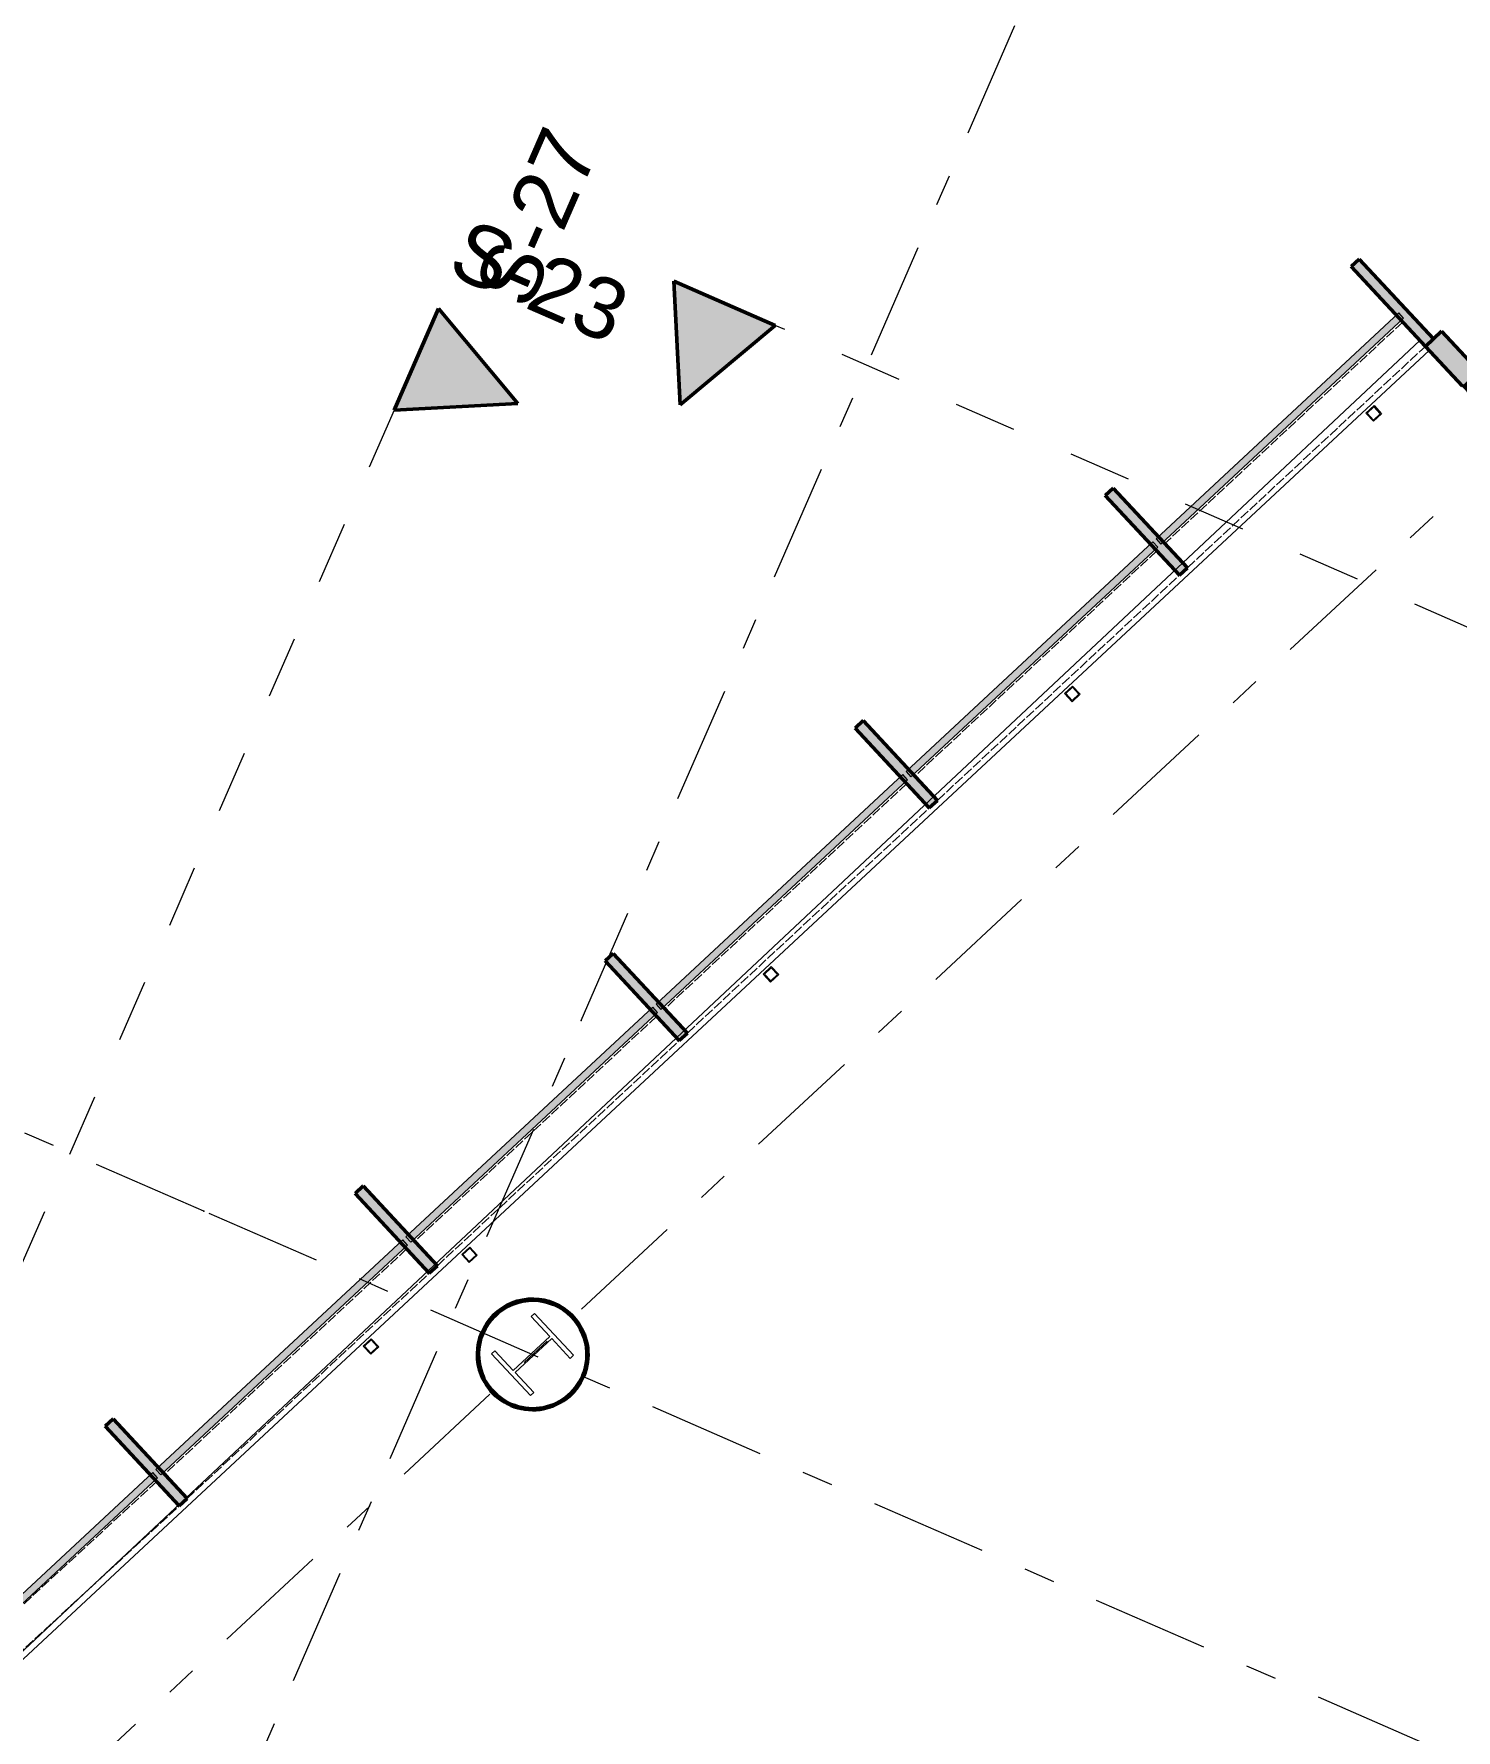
# Model space of a CAD drawing. Header units: millimetres. Extents: x -50172 to 90294, y -80883 to 25069.
# Drawn here: x -17419 to -10995, y -17139 to -9476 of the extents above; entities that cross this region are included whole.
import ezdxf
from ezdxf.enums import TextEntityAlignment as Align

# ---------------------------------------------------------------- set-up
doc = ezdxf.new("R2010")
doc.units = ezdxf.units.MM
doc.header["$MEASUREMENT"] = 0
for name, pattern in [('Dashed', [564.444447, 282.222223, -282.222223]), ('Double Dashed', [1093.611073, 529.166651, -211.666656, 141.111112, -211.666656]), ('Hidden Line', [55, 45, -10])]:
    doc.linetypes.add(name, pattern=pattern)
for name, color, linetype in [('A-25-M_Wall_Int', 7, 'Continuous'), ('A-95-MC_Marker_Section_P2.Marker', 7, 'Continuous'), ('COLUMN.IFC Import', 7, 'Continuous'), ('New_A-15-MG_Structural_Grid_Phase_2', 7, 'Continuous'), ('New_A-20-M_Floor_Slab', 7, 'Continuous'), ('New_A-25-M_Curtain_Wall', 7, 'Continuous'), ('New_A-25-M_Wall_Ext', 7, 'Continuous'), ('New_A-35-M_FFE-Zone', 7, 'Continuous')]:
    doc.layers.add(name, color=color, linetype=linetype)
for name, color, linetype, lineweight, true_color in [('A-25-M_Wall_Int_Pen_No__107', 7, 'Continuous', 15, 0xa6a6a6), ('A-25-M_Wall_Int_Pen_No__27', 7, 'Continuous', 50, 0x2a2a2a), ('A-95-MC_Marker_Section_P2.Marker_Pen_No__25', 7, 'Continuous', 50, 0x2a2a2a), ('New_A-15-MG_Structural_Grid_Phase_2_Pen_No__222', 7, 'Continuous', 13, 0x65af33), ('New_A-25-M_Curtain_Wall_Pen_No__144', 7, 'Continuous', 0, 0xc8c8c8), ('New_A-25-M_Curtain_Wall_Pen_No__165', 7, 'Continuous', 0, 0x006060), ('New_A-25-M_Curtain_Wall_Pen_No__27', 7, 'Continuous', 50, 0x2a2a2a), ('New_A-25-M_Wall_Ext_Pen_No__107', 7, 'Continuous', 15, 0xa6a6a6), ('New_A-25-M_Wall_Ext_Pen_No__27', 7, 'Continuous', 50, 0x2a2a2a), ('New_A-35-M_FFE-Zone_Pen_No__74', 7, 'Continuous', 20, 0x606060)]:
    doc.layers.add(name, color=color, linetype=linetype, lineweight=lineweight, true_color=true_color)
for name, color, linetype, lineweight in [('A-95-MC_Marker_Section_P2.Marker_Pen_No__1', 7, 'Continuous', 13), ('A-95-MC_Marker_Section_P2.Marker_Pen_No__6', 7, 'Continuous', 35), ('COLUMN.IFC Import_Pen_No__2', 8, 'Continuous', 15), ('New_A-20-M_Floor_Slab_Pen_No__89', 8, 'Continuous', 20), ('New_A-25-M_Curtain_Wall_Pen_No__1', 7, 'Continuous', 13), ('New_A-25-M_Curtain_Wall_Pen_No__87', 8, 'Continuous', 20), ('New_A-25-M_Wall_Ext_Pen_No__1', 7, 'Continuous', 13), ('New_ArchiCAD Zone Stamps_Pen_No__9', 7, 'Continuous', 13)]:
    doc.layers.add(name, color=color, linetype=linetype, lineweight=lineweight)
doc.styles.add('GENERATED_STYLE_1', font='')
doc.styles.add('GENERATED_STYLE_3', font='')
doc.styles.add('GENERATED_STYLE_4', font='')
doc.styles.get('GENERATED_STYLE_1').set_extended_font_data('Arial', bold=True)
doc.styles.get('GENERATED_STYLE_3').set_extended_font_data('Arial')
doc.styles.get('GENERATED_STYLE_4').set_extended_font_data('Swis721 BT')
pattern_1 = [(60, (0, 0), (-43.30127, 25), []), (120, (0, 0), (43.30127, 25), [])]

# ---------------------------------------------------------------- blocks, each defined once
blk = doc.blocks.new('Research space 1_INB 1103_14_1', base_point=(-6557.3, -12752.9))
at = {"layer": 'New_A-35-M_FFE-Zone_Pen_No__74', "linetype": 'Continuous'}
for p, q in [((-11158.6, -10860.4), (-17856, -17143.2)), ((-10737.5, -11312.9), (-11158.6, -10860.4))]:
    blk.add_line(p, q, dxfattribs=at)
at = {"layer": 'New_ArchiCAD Zone Stamps_Pen_No__9'}
for tag, height, style, p in [('ROOM_NAME', 250, 'GENERATED_STYLE_1', (-9054.2, -14911.9)), ('zoneNameLine2', 250, 'GENERATED_STYLE_1', (-9242.6, -15344.1)), ('ROOM_NUMBER', 200, 'GENERATED_STYLE_3', (-9431.1, -15764.8)), ('measuredAreaCode', 200, 'GENERATED_STYLE_3', (-9588.1, -16124.9)), ('DUMMY_649', 200, 'GENERATED_STYLE_3', (-9280.7, -16258.9)), ('DUMMY_650', 200, 'GENERATED_STYLE_3', (-8670.2, -16525.1)), ('DUMMY_651', 133.3, 'GENERATED_STYLE_3', (-8390.9, -16631.7))]:
    blk.add_attdef(tag, text='', height=height, rotation=336.44041, dxfattribs=dict(at, style=style)).set_placement(p, align=Align.TOP_LEFT)
blk = doc.blocks.new('Slab_60_1', base_point=(-21326.2, -27554.7))
at = {"layer": 'New_A-20-M_Floor_Slab_Pen_No__89', "linetype": 'Continuous', "flags": 128}
blk.add_lwpolyline([(10989.4, -26693.5), (18941.3, -8457.3), (9986.1, -4552.4), (6045.4, -2834.1), (6178.2, -2529.5), (1092.7, -312), (-3008.3, -4128.2), (-3008.3, -4128.2), (-10733.6, -11317.1), (-11116.4, -10905.7), (-17838.9, -17161.5), (-17127.6, -17925.9), (-21326.2, -27554.7)], dxfattribs=at)
blk = doc.blocks.new('Curtain Wall_20_1')
at = {"layer": 'New_A-25-M_Curtain_Wall_Pen_No__144', "linetype": 'Continuous'}
for points in [[(-11432, -10493.2), (-11468.6, -10527.2), (-11133.5, -10887.4), (-11096.9, -10853.3)], [(-12579.9, -11561.3), (-12244.7, -11921.5), (-12208.1, -11887.5), (-12543.3, -11527.3)], [(-13709.5, -12612.5), (-13374.3, -12972.7), (-13337.7, -12938.6), (-13672.9, -12578.4)], [(-14839, -13663.7), (-14503.9, -14023.8), (-14467.3, -13989.8), (-14802.4, -13629.6)], [(-15968.6, -14714.8), (-15633.4, -15075), (-15596.8, -15040.9), (-15932, -14680.7)], [(-17098.2, -15766), (-16763, -16126.1), (-16726.4, -16092.1), (-17061.6, -15731.9)]]:
    blk.add_hatch(color=256, dxfattribs=at).paths.add_polyline_path(points)
at = {"layer": 'New_A-25-M_Curtain_Wall_Pen_No__165', "linetype": 'Continuous', "lineweight": 0, "true_color": 0x001818}
for points in [[(-11253.3, -10736.6), (-12349.9, -11757.1), (-12328.1, -11780.6), (-11231.5, -10760.1)], [(-13457.7, -12831.7), (-12342.7, -11794.2), (-12364.5, -11770.7), (-13479.5, -12808.3)], [(-14587.2, -13882.9), (-13472.3, -12845.3), (-13494.1, -12821.9), (-14609, -13859.4)], [(-15716.8, -14934), (-14601.9, -13896.5), (-14623.7, -13873.1), (-15738.6, -14910.6)], [(-16846.4, -15985.2), (-15731.4, -14947.6), (-15753.2, -14924.2), (-16868.2, -15961.7)], [(-17975.9, -17036.3), (-16861, -15998.8), (-16882.8, -15975.4), (-17997.7, -17012.9)]]:
    blk.add_hatch(color=168, dxfattribs=at).paths.add_polyline_path(points)
at = {"layer": 'New_A-25-M_Curtain_Wall_Pen_No__1', "linetype": 'Continuous'}
for p, q in [((-11253.3, -10736.6), (-12349.9, -11757.1)), ((-12328.1, -11780.6), (-11231.5, -10760.1)), ((-11231.5, -10760.1), (-11253.3, -10736.6)), ((-12364.5, -11770.7), (-13479.5, -12808.3)), ((-13457.7, -12831.7), (-12342.7, -11794.2)), ((-12342.7, -11794.2), (-12364.5, -11770.7)), ((-12349.9, -11757.1), (-12328.1, -11780.6)), ((-13494.1, -12821.9), (-14609, -13859.4)), ((-14587.2, -13882.9), (-13472.3, -12845.3)), ((-13472.3, -12845.3), (-13494.1, -12821.9)), ((-13479.5, -12808.3), (-13457.7, -12831.7)), ((-14609, -13859.4), (-14587.2, -13882.9)), ((-14623.7, -13873.1), (-15738.6, -14910.6)), ((-15716.8, -14934), (-14601.9, -13896.5)), ((-14601.9, -13896.5), (-14623.7, -13873.1)), ((-15753.2, -14924.2), (-16868.2, -15961.7)), ((-15731.4, -14947.6), (-15753.2, -14924.2)), ((-15738.6, -14910.6), (-15716.8, -14934)), ((-16846.4, -15985.2), (-15731.4, -14947.6)), ((-16882.8, -15975.4), (-17997.7, -17012.9)), ((-17975.9, -17036.3), (-16861, -15998.8)), ((-16861, -15998.8), (-16882.8, -15975.4)), ((-16868.2, -15961.7), (-16846.4, -15985.2))]:
    blk.add_line(p, q, dxfattribs=at)
at = {"layer": 'New_A-25-M_Curtain_Wall_Pen_No__27', "linetype": 'Continuous'}
for p, q in [((-11432, -10493.2), (-11468.6, -10527.2)), ((-11096.9, -10853.3), (-11432, -10493.2)), ((-11468.6, -10527.2), (-11133.5, -10887.4)), ((-11133.5, -10887.4), (-11096.9, -10853.3)), ((-12543.3, -11527.3), (-12579.9, -11561.3)), ((-12579.9, -11561.3), (-12244.7, -11921.5)), ((-12208.1, -11887.5), (-12543.3, -11527.3)), ((-12244.7, -11921.5), (-12208.1, -11887.5)), ((-13672.9, -12578.4), (-13709.5, -12612.5)), ((-13709.5, -12612.5), (-13374.3, -12972.7)), ((-13337.7, -12938.6), (-13672.9, -12578.4)), ((-13374.3, -12972.7), (-13337.7, -12938.6)), ((-14802.4, -13629.6), (-14839, -13663.7)), ((-14467.3, -13989.8), (-14802.4, -13629.6)), ((-14839, -13663.7), (-14503.9, -14023.8)), ((-14503.9, -14023.8), (-14467.3, -13989.8)), ((-15932, -14680.7), (-15968.6, -14714.8)), ((-15596.8, -15040.9), (-15932, -14680.7)), ((-15968.6, -14714.8), (-15633.4, -15075)), ((-15633.4, -15075), (-15596.8, -15040.9)), ((-17061.6, -15731.9), (-17098.2, -15766)), ((-17098.2, -15766), (-16763, -16126.1)), ((-16726.4, -16092.1), (-17061.6, -15731.9)), ((-16763, -16126.1), (-16726.4, -16092.1))]:
    blk.add_line(p, q, dxfattribs=at)
blk = doc.blocks.new('Wall_144_1', base_point=(-10892.5, -10999.6))
at = {"layer": 'New_A-25-M_Wall_Ext_Pen_No__107', "linetype": 'Continuous', "lineweight": 0, "true_color": 0x535353}
for points in [[(-10892.5, -10999.6), (-11060.3, -10819.3), (-11133.5, -10887.4), (-10965.7, -11067.7)], [(-10812.5, -11160), (-10813.4, -11158.2), (-10849.9, -11192.1), (-10848.5, -11193.6)], [(-10741.7, -11301.9), (-10742.7, -11300), (-10746.3, -11303.4), (-10745, -11304.9)]]:
    blk.add_hatch(color=251, dxfattribs=at).paths.add_polyline_path(points)
at = {"layer": 'New_A-25-M_Wall_Ext_Pen_No__107', "linetype": 'Continuous'}
blk.add_hatch(color=256, dxfattribs=at).paths.add_polyline_path([(-10892.5, -10999.6), (-10965.7, -11067.7), (-10947.3, -11087.4), (-10879.9, -11024.7)])
h = blk.add_hatch(dxfattribs=at)
h.set_pattern_fill('Batt_Insulation_0001', color=256, style=0, pattern_type=2)
h.set_pattern_definition(pattern_1)
h.paths.add_polyline_path([(-10868.3, -11048.1), (-10879.9, -11024.7), (-10947.3, -11087.4), (-10930.3, -11105.7)])
h = blk.add_hatch(dxfattribs=at)
h.set_pattern_fill('Batt_Insulation_0001', color=256, style=0, pattern_type=2)
h.set_pattern_definition(pattern_1)
h.paths.add_polyline_path([(-10821.8, -11141.4), (-10868.3, -11048.1), (-10930.3, -11105.7), (-10862.2, -11179)])
h = blk.add_hatch(dxfattribs=at)
h.set_pattern_fill('Plywood_0001', color=256, style=0, pattern_type=2)
h.set_pattern_definition([(0, (0, 0), (0, 200), [])])
h.paths.add_polyline_path([(-10813.4, -11158.2), (-10821.8, -11141.4), (-10862.2, -11179), (-10849.9, -11192.1)])
h = blk.add_hatch(dxfattribs=at)
h.set_pattern_fill('Plaster_0001', color=256, style=0, pattern_type=2)
h.set_pattern_definition([(222.9404, (0, 0), (-117.9937, 126.797), [0, -100]), (222.9404, (22.4, -97.46), (-117.9937, 126.797), [0, -100])])
h.paths.add_polyline_path([(-10741.7, -11301.9), (-10745, -11304.9), (-10734.8, -11315.9)])
at = {"layer": 'New_A-25-M_Wall_Ext_Pen_No__1', "linetype": 'Continuous'}
for p, q in [((-10892.5, -10999.6), (-10965.7, -11067.7)), ((-10879.9, -11024.7), (-10947.3, -11087.4)), ((-10868.3, -11048.1), (-10930.3, -11105.7)), ((-10821.8, -11141.4), (-10862.2, -11179)), ((-10813.4, -11158.2), (-10849.9, -11192.1)), ((-10812.5, -11160), (-10848.5, -11193.6)), ((-10742.7, -11300), (-10746.3, -11303.4)), ((-10741.7, -11301.9), (-10745, -11304.9))]:
    blk.add_line(p, q, dxfattribs=at)
at = {"layer": 'New_A-25-M_Wall_Ext_Pen_No__1', "linetype": 'Continuous', "flags": 128}
for points in [[(-10947.3, -11087.4), (-10965.7, -11067.7)], [(-10930.3, -11105.7), (-10947.3, -11087.4)], [(-10862.2, -11179), (-10930.3, -11105.7)], [(-10849.9, -11192.1), (-10862.2, -11179)], [(-10848.5, -11193.6), (-10849.9, -11192.1)], [(-10746.3, -11303.4), (-10848.5, -11193.6)], [(-10745, -11304.9), (-10746.3, -11303.4)], [(-10734.8, -11315.9), (-10745, -11304.9)]]:
    blk.add_lwpolyline(points, dxfattribs=at)
at = {"layer": 'New_A-25-M_Wall_Ext_Pen_No__27', "linetype": 'Continuous', "flags": 128}
for points in [[(-11133.5, -10887.4), (-11060.3, -10819.3)], [(-10892.5, -10999.6), (-11060.3, -10819.3)], [(-11133.5, -10887.4), (-10965.7, -11067.7)]]:
    blk.add_lwpolyline(points, dxfattribs=at)
blk = doc.blocks.new('Wall_152_1', base_point=(-11133.5, -10887.4))
at = {"layer": 'New_A-25-M_Curtain_Wall_Pen_No__87', "linetype": 'Hidden Line', "flags": 128}
for points in [[(-11235.6, -10777.6), (-12310.3, -11777.7)], [(-11133.5, -10887.4), (-11235.6, -10777.6)], [(-12208.1, -11887.5), (-11133.5, -10887.4)], [(-12310.3, -11777.7), (-12208.1, -11887.5)]]:
    blk.add_lwpolyline(points, dxfattribs=at)
blk = doc.blocks.new('Wall_153_1', base_point=(-12244.7, -11921.5))
at = {"layer": 'New_A-25-M_Curtain_Wall_Pen_No__87', "linetype": 'Hidden Line', "flags": 128}
for points in [[(-12346.9, -11811.7), (-13439.9, -12828.8)], [(-12244.7, -11921.5), (-12346.9, -11811.7)], [(-13337.7, -12938.6), (-12244.7, -11921.5)], [(-13439.9, -12828.8), (-13337.7, -12938.6)]]:
    blk.add_lwpolyline(points, dxfattribs=at)
blk = doc.blocks.new('Wall_154_1', base_point=(-13374.3, -12972.7))
at = {"layer": 'New_A-25-M_Curtain_Wall_Pen_No__87', "linetype": 'Hidden Line', "flags": 128}
for points in [[(-13476.5, -12862.9), (-14569.4, -13880)], [(-13374.3, -12972.7), (-13476.5, -12862.9)], [(-14467.3, -13989.8), (-13374.3, -12972.7)], [(-14569.4, -13880), (-14467.3, -13989.8)]]:
    blk.add_lwpolyline(points, dxfattribs=at)
blk = doc.blocks.new('Wall_155_1', base_point=(-14503.9, -14023.8))
at = {"layer": 'New_A-25-M_Curtain_Wall_Pen_No__87', "linetype": 'Hidden Line', "flags": 128}
for points in [[(-14606, -13914), (-15699, -14931.1)], [(-14503.9, -14023.8), (-14606, -13914)], [(-15596.8, -15040.9), (-14503.9, -14023.8)], [(-15699, -14931.1), (-15596.8, -15040.9)]]:
    blk.add_lwpolyline(points, dxfattribs=at)
blk = doc.blocks.new('Wall_156_1', base_point=(-16763, -16126.1))
at = {"layer": 'New_A-25-M_Curtain_Wall_Pen_No__87', "linetype": 'Hidden Line', "flags": 128}
for points in [[(-16864.6, -16015.8), (-17962.1, -17026.6)], [(-16763, -16126.1), (-16864.6, -16015.8)], [(-17860.5, -17137), (-16763, -16126.1)], [(-17962.1, -17026.6), (-17860.5, -17137)]]:
    blk.add_lwpolyline(points, dxfattribs=at)
blk = doc.blocks.new('Wall_164_1', base_point=(-15633.4, -15075))
at = {"layer": 'New_A-25-M_Curtain_Wall_Pen_No__87', "linetype": 'Hidden Line', "flags": 128}
for points in [[(-15735.6, -14965.2), (-16828.6, -15982.3)], [(-15633.4, -15075), (-15735.6, -14965.2)], [(-16726.4, -16092.1), (-15633.4, -15075)], [(-16828.6, -15982.3), (-16726.4, -16092.1)]]:
    blk.add_lwpolyline(points, dxfattribs=at)
blk = doc.blocks.new('Wall_313_1', base_point=(-14934.3, -15347.8))
at = {"layer": 'A-25-M_Wall_Int_Pen_No__107', "linetype": 'Continuous', "lineweight": 0, "true_color": 0x535353}
blk.add_hatch(color=251, dxfattribs=at).paths.add_polyline_path([(-14934.3, -15347.8, 1), (-15397.6, -15535.8), (-15393, -15533.9, -1), (-14938.9, -15349.7)])
at = {"layer": 'A-25-M_Wall_Int_Pen_No__27', "linetype": 'Continuous'}
for radius in [250, 245]:
    blk.add_arc((-15165.9, -15441.8), radius, 22.08959, 202.08959, dxfattribs=at)
blk = doc.blocks.new('Wall_314_1', base_point=(-15397.6, -15535.8))
at = {"layer": 'A-25-M_Wall_Int_Pen_No__107', "linetype": 'Continuous', "lineweight": 0, "true_color": 0x535353}
blk.add_hatch(color=251, dxfattribs=at).paths.add_polyline_path([(-15397.6, -15535.8, 1), (-14934.3, -15347.8), (-14938.9, -15349.7, -1), (-15393, -15533.9)])
at = {"layer": 'A-25-M_Wall_Int_Pen_No__27', "linetype": 'Continuous'}
for radius in [250, 245]:
    blk.add_arc((-15165.9, -15441.8), radius, 202.08959, 22.08959, dxfattribs=at)
blk = doc.blocks.new('Standard grid marker_23')
at = {"layer": 'New_A-15-MG_Structural_Grid_Phase_2_Pen_No__222', "linetype": 'Double Dashed'}
blk.add_line((2642.7, 0), (48997.9, 0), dxfattribs=at)
at = {"layer": 'New_A-15-MG_Structural_Grid_Phase_2_Pen_No__222', "style": 'GENERATED_STYLE_4'}
blk.add_attdef('AC_MarkerText_1', text='', height=350, rotation=113.5, dxfattribs=at).set_placement((-500, -1294.1), align=Align.MIDDLE_CENTER)
blk = doc.blocks.new('Discrete Accessory 72')
at = {"layer": 'COLUMN.IFC Import_Pen_No__2', "linetype": 'Continuous'}
for p, q in [((-25, 25), (25, 25)), ((-25, -25), (-25, 25)), ((-21, 21), (-21, -21)), ((21, 21), (-21, 21)), ((21, -21), (21, 21)), ((25, 25), (25, -25)), ((25, -25), (-25, -25)), ((-21, -21), (21, -21))]:
    blk.add_line(p, q, dxfattribs=at)
blk = doc.blocks.new('Discrete Accessory 73')
at = {"layer": 'COLUMN.IFC Import_Pen_No__2', "linetype": 'Continuous'}
for p, q in [((-25, 25), (25, 25)), ((-25, -25), (-25, 25)), ((-21, 21), (-21, -21)), ((21, 21), (-21, 21)), ((21, -21), (21, 21)), ((25, 25), (25, -25)), ((25, -25), (-25, -25)), ((-21, -21), (21, -21))]:
    blk.add_line(p, q, dxfattribs=at)
blk = doc.blocks.new('Discrete Accessory 74')
at = {"layer": 'COLUMN.IFC Import_Pen_No__2', "linetype": 'Continuous'}
for p, q in [((-25, 25), (25, 25)), ((-25, -25), (-25, 25)), ((-21, 21), (-21, -21)), ((21, 21), (-21, 21)), ((21, -21), (21, 21)), ((25, 25), (25, -25)), ((25, -25), (-25, -25)), ((-21, -21), (21, -21))]:
    blk.add_line(p, q, dxfattribs=at)
blk = doc.blocks.new('Discrete Accessory 75')
at = {"layer": 'COLUMN.IFC Import_Pen_No__2', "linetype": 'Continuous'}
for p, q in [((-25, 25), (25, 25)), ((-25, -25), (-25, 25)), ((-21, 21), (-21, -21)), ((21, 21), (-21, 21)), ((21, -21), (21, 21)), ((25, 25), (25, -25)), ((25, -25), (-25, -25)), ((-21, -21), (21, -21))]:
    blk.add_line(p, q, dxfattribs=at)
blk = doc.blocks.new('Discrete Accessory 329')
at = {"layer": 'COLUMN.IFC Import_Pen_No__2', "linetype": 'Continuous'}
for p, q in [((-25, 25), (25, 25)), ((-25, -25), (-25, 25)), ((-21, 21), (-21, -21)), ((21, 21), (-21, 21)), ((21, -21), (21, 21)), ((25, 25), (25, -25)), ((25, -25), (-25, -25)), ((-21, -21), (21, -21))]:
    blk.add_line(p, q, dxfattribs=at)
blk = doc.blocks.new('Column 179')
at = {"layer": 'COLUMN.IFC Import_Pen_No__2', "linetype": 'Continuous'}
for p, q in [((-129.4, 133.35), (129.4, 133.35)), ((-129.4, 112.85), (-129.4, 133.35)), ((-6.4, 112.85), (-129.4, 112.85)), ((-6.4, -112.85), (-6.4, 112.85)), ((6.4, 112.85), (6.4, -112.85)), ((129.4, 112.85), (6.4, 112.85)), ((129.4, 133.35), (129.4, 112.85)), ((-129.4, -112.85), (-6.4, -112.85)), ((-129.4, -133.35), (-129.4, -112.85)), ((129.4, -133.35), (-129.4, -133.35)), ((6.4, -112.85), (129.4, -112.85)), ((129.4, -112.85), (129.4, -133.35))]:
    blk.add_line(p, q, dxfattribs=at)
blk = doc.blocks.new('Standard grid marker_39')
at = {"layer": 'New_A-15-MG_Structural_Grid_Phase_2_Pen_No__222', "linetype": 'Double Dashed'}
for p, q in [((1000, 0), (47486.2, 0)), ((47486.2, 0), (48486.2, 0))]:
    blk.add_line(p, q, dxfattribs=at)
blk.add_point((47486.2, 0), dxfattribs=at)
blk.add_point((47486.2, 0), dxfattribs=at)
at = {"layer": 'New_A-15-MG_Structural_Grid_Phase_2_Pen_No__222', "style": 'GENERATED_STYLE_4'}
for tag, p in [('AC_MarkerText_1_0', (-500, 43.3)), ('AC_MarkerText_1_1', (48986.2, 43.3))]:
    blk.add_attdef(tag, text='', height=350, rotation=180, dxfattribs=at).set_placement(p, align=Align.MIDDLE_CENTER)
blk = doc.blocks.new('Standard grid marker_40')
at = {"layer": 'New_A-15-MG_Structural_Grid_Phase_2_Pen_No__222', "linetype": 'Double Dashed'}
for p, q in [((18746, 0), (39496.4, 0)), ((39496.4, 0), (58242.4, 0))]:
    blk.add_line(p, q, dxfattribs=at)
blk.add_point((39496.4, 0), dxfattribs=at)
blk.add_point((39496.4, 0), dxfattribs=at)
at = {"layer": 'New_A-15-MG_Structural_Grid_Phase_2_Pen_No__222', "style": 'GENERATED_STYLE_4'}
for tag, p in [('AC_MarkerText_1_0', (-500, 41.2)), ('AC_MarkerText_1_1', (58742.4, 41.2))]:
    blk.add_attdef(tag, text='', height=350, rotation=270, dxfattribs=at).set_placement(p, align=Align.MIDDLE_CENTER)
blk = doc.blocks.new('Cutting Plane_3_1', base_point=(15693.3, -23770.8))
at = {"layer": 'A-95-MC_Marker_Section_P2.Marker_Pen_No__25', "linetype": 'Continuous'}
blk.add_hatch(color=256, dxfattribs=at).paths.add_polyline_path([(-14528.5, -10592.7), (-14070.1, -10792.5), (-14499.2, -11150.9)])
at = {"layer": 'A-95-MC_Marker_Section_P2.Marker_Pen_No__1', "linetype": 'Dashed'}
blk.add_line((15464.1, -23670.9), (-14070.1, -10792.5), dxfattribs=at)
at = {"layer": 'A-95-MC_Marker_Section_P2.Marker_Pen_No__25', "linetype": 'Continuous'}
for p, q in [((-14499.2, -11150.9), (-14528.5, -10592.7)), ((-14528.5, -10592.7), (-14070.1, -10792.5)), ((-14070.1, -10792.5), (-14499.2, -11150.9))]:
    blk.add_line(p, q, dxfattribs=at)
at = {"layer": 'A-95-MC_Marker_Section_P2.Marker_Pen_No__6', "insert": (-14819.1, -10883.9), "char_height": 275, "attachment_point": 9, "rotation": 336.44041, "style": 'GENERATED_STYLE_4'}
blk.add_mtext('\\A1;{\\fSwis721 BT|b0|i0|c0|p34;S-23}', dxfattribs=at)
blk = doc.blocks.new('Cutting Plane_7_1', base_point=(-15692.4, -10945.9))
at = {"layer": 'A-95-MC_Marker_Section_P2.Marker_Pen_No__25', "linetype": 'Continuous'}
blk.add_hatch(color=256, dxfattribs=at).paths.add_polyline_path([(-15592.4, -10716.7), (-15792.3, -11175), (-15234, -11145.7)])
at = {"layer": 'A-95-MC_Marker_Section_P2.Marker_Pen_No__1', "linetype": 'Dashed'}
blk.add_line((-15792.3, -11175), (-22371.9, -26264.1), dxfattribs=at)
at = {"layer": 'A-95-MC_Marker_Section_P2.Marker_Pen_No__25', "linetype": 'Continuous'}
for p, q in [((-15592.4, -10716.7), (-15792.3, -11175)), ((-15234, -11145.7), (-15592.4, -10716.7)), ((-15792.3, -11175), (-15234, -11145.7))]:
    blk.add_line(p, q, dxfattribs=at)
at = {"layer": 'A-95-MC_Marker_Section_P2.Marker_Pen_No__6', "insert": (-15181.3, -10732.3), "char_height": 275, "attachment_point": 7, "rotation": 66.44041, "style": 'GENERATED_STYLE_4'}
blk.add_mtext('\\A1;{\\fSwis721 BT|b0|i0|c0|p34;S-27}', dxfattribs=at)

msp = doc.modelspace()

# ---------------------------------------------------------------- block references
at = {"layer": 'A-25-M_Wall_Int', "color": 250, "lineweight": 50, "true_color": 0x2a2a2a}
for name, p in [('Wall_313_1', (-14934.3, -15347.8)), ('Wall_314_1', (-15397.6, -15535.8))]:
    msp.add_blockref(name, p, dxfattribs=at)
at = {"layer": 'A-95-MC_Marker_Section_P2.Marker'}
for name, p in [('Cutting Plane_7_1', (-15692.4, -10945.9)), ('Cutting Plane_3_1', (15693.3, -23770.8))]:
    msp.add_blockref(name, p, dxfattribs=at)
at = {"layer": 'COLUMN.IFC Import', "linetype": 'Continuous', "zscale": 1000}
for name, p, rotation in [('Discrete Accessory 72', (-11366.7, -11190.4), 222.940410901894), ('Discrete Accessory 73', (-12728.3, -12457.5), 222.940410901894), ('Discrete Accessory 74', (-14090, -13724.6), 222.940410901894), ('Discrete Accessory 75', (-15451.6, -14991.7), 222.940410901894), ('Column 179', (-15167, -15442.1), 313.1204115703727), ('Discrete Accessory 329', (-15896.7, -15405.8), 222.940410901894)]:
    msp.add_blockref(name, p, dxfattribs=dict(at, rotation=rotation))
at = {"layer": 'New_A-15-MG_Structural_Grid_Phase_2', "color": 8, "linetype": 'Continuous', "lineweight": 15, "zscale": 1000}
for name, p, rotation in [('Standard grid marker_40', (-30734.1, -50137), 66.44041158399293), ('Standard grid marker_23', (3387.7, 1823.7), 222.9404146370858), ('Standard grid marker_39', (26876.4, -33774.9), 156.4404115839929)]:
    msp.add_blockref(name, p, dxfattribs=dict(at, rotation=rotation))
at = {"layer": 'New_A-20-M_Floor_Slab', "color": 8, "linetype": 'Continuous', "lineweight": 20}
msp.add_blockref('Slab_60_1', (-21326.2, -27554.7), dxfattribs=at)
at = {"layer": 'New_A-25-M_Curtain_Wall', "linetype": 'Continuous', "lineweight": 0}
msp.add_blockref('Curtain Wall_20_1', (0, 0), dxfattribs=at)
at = {"layer": 'New_A-25-M_Curtain_Wall', "color": 250, "lineweight": 50, "true_color": 0x2a2a2a}
for name, p in [('Wall_152_1', (-11133.5, -10887.4)), ('Wall_153_1', (-12244.7, -11921.5)), ('Wall_154_1', (-13374.3, -12972.7)), ('Wall_155_1', (-14503.9, -14023.8)), ('Wall_164_1', (-15633.4, -15075)), ('Wall_156_1', (-16763, -16126.1))]:
    msp.add_blockref(name, p, dxfattribs=at)
at = {"layer": 'New_A-25-M_Wall_Ext', "color": 250, "lineweight": 50, "true_color": 0x2a2a2a}
msp.add_blockref('Wall_144_1', (-10892.5, -10999.6), dxfattribs=at)
at = {"layer": 'New_A-35-M_FFE-Zone', "linetype": 'Continuous'}
msp.add_blockref('Research space 1_INB 1103_14_1', (-6557.3, -12752.9), dxfattribs=at)

doc.saveas('drawing.dxf')
